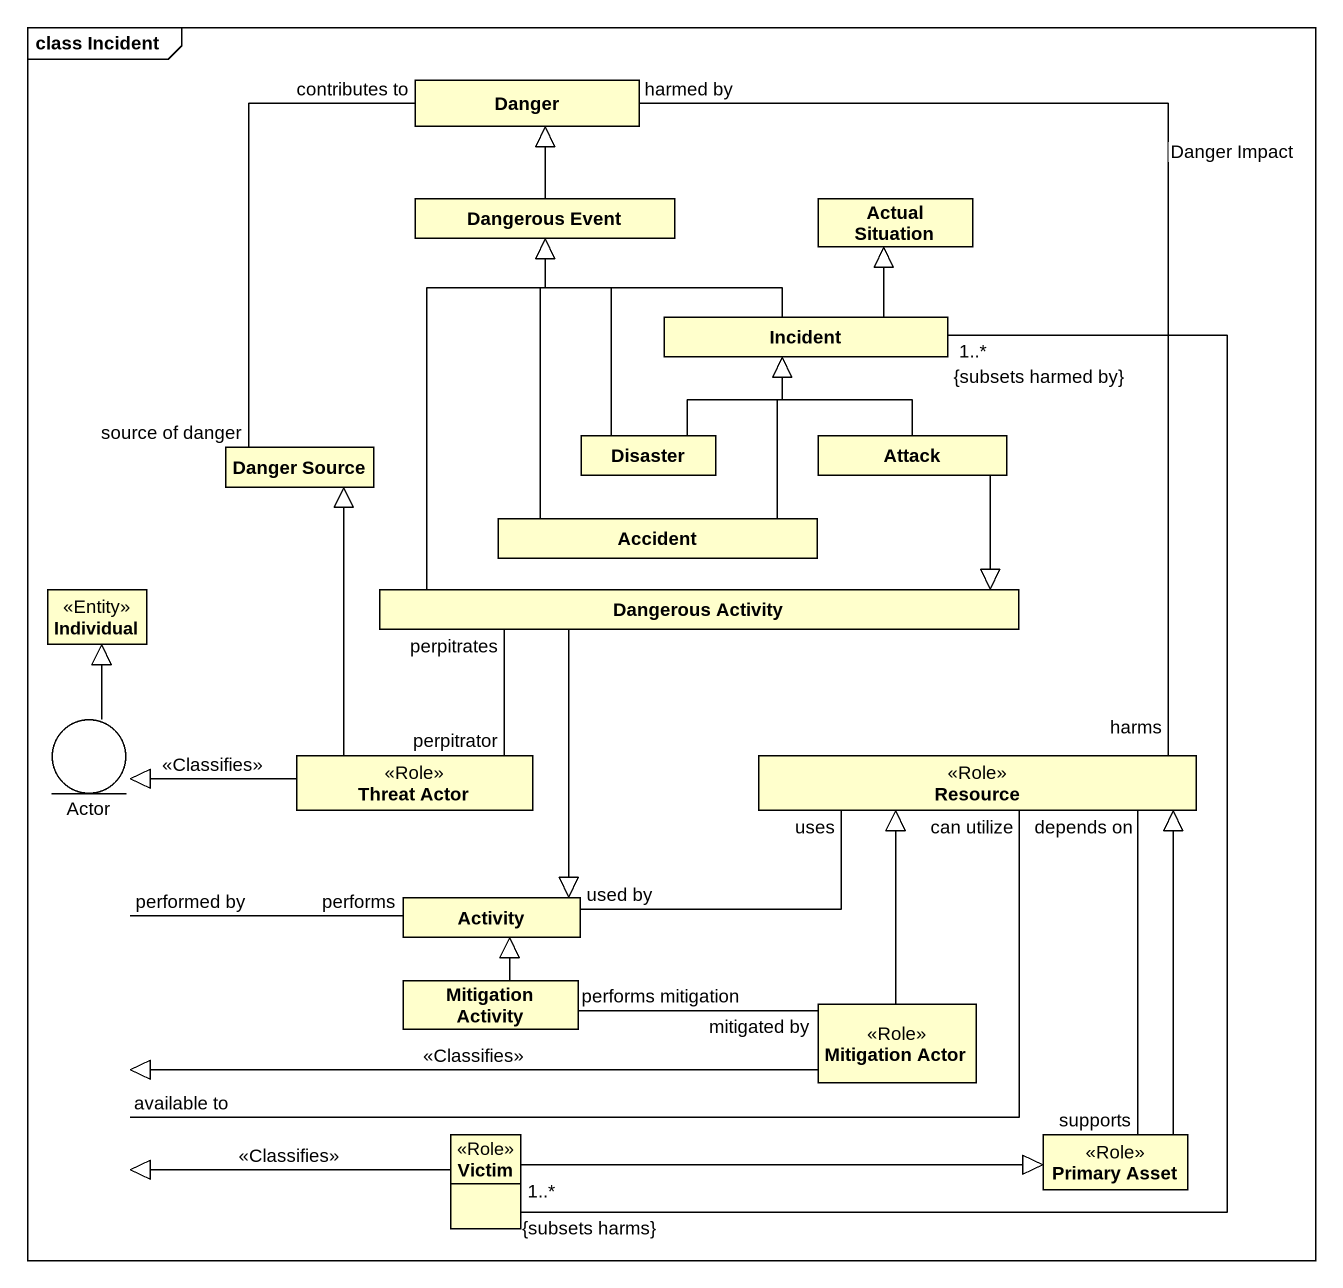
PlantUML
@startuml
mainframe class Incident
allowmixing
hide circle
hide empty members
class Danger
class "Dangerous Event" as Dangerous_Event
class "Actual Situation" as Actual_Situation
class Incident
class "Danger Source" as Danger_Source
class Disaster
class Attack
class Accident
class Individual <<Entity>>
class "Dangerous Activity" as Dangerous_Activity
entity "Actor" as Actor_
class "Threat Actor" as Threat_Actor <<Role>>
class Resource <<Role>>
class Activity
class "Mitigation Activity" as Mitigation_Activity
class "Mitigation Actor" as Mitigation_Actor <<Role>>
class Victim <<Role>>
class "Primary Asset" as Primary_Asset <<Role>>
Danger "contributes to" -- "source of danger" Danger_Source
Danger "harmed by" -- "harms" Resource : Danger Impact
Dangerous_Event -up-|> Danger
Incident -left-|> Dangerous_Event
Incident -up-|> Actual_Situation
Incident "{subsets harmed by}\n1..*" -- "{subsets harms}\n1..*" Victim
Disaster -up-|> Dangerous_Event
Disaster -up-|> Incident
Attack -up-|> Incident
Attack --|> Dangerous_Activity
Accident -up-|> Dangerous_Event
Accident -up-|> Incident
Dangerous_Activity -up-|> Dangerous_Event
Dangerous_Activity --|> Activity
Actor_ -up-|> Individual
Actor_ "performed by" -right- "performs" Activity
Threat_Actor -up-|> Danger_Source
Threat_Actor "perpitrator" -up- "perpitrates" Dangerous_Activity
Threat_Actor -left-|> Actor_ : <<Classifies>>
Resource "can utilize" -left- "available to" Actor_
Resource "uses" -left- "used by" Activity
Resource "depends on" -- "supports" Primary_Asset
Mitigation_Activity -up-|> Activity
Mitigation_Actor -left-|> Actor_ : <<Classifies>>
Mitigation_Actor -up-|> Resource
Mitigation_Actor "mitigated by" -left- "performs mitigation" Mitigation_Activity
Victim -left-|> Actor_ : <<Classifies>>
Victim -right-|> Primary_Asset
Primary_Asset -up-|> Resource
@enduml
